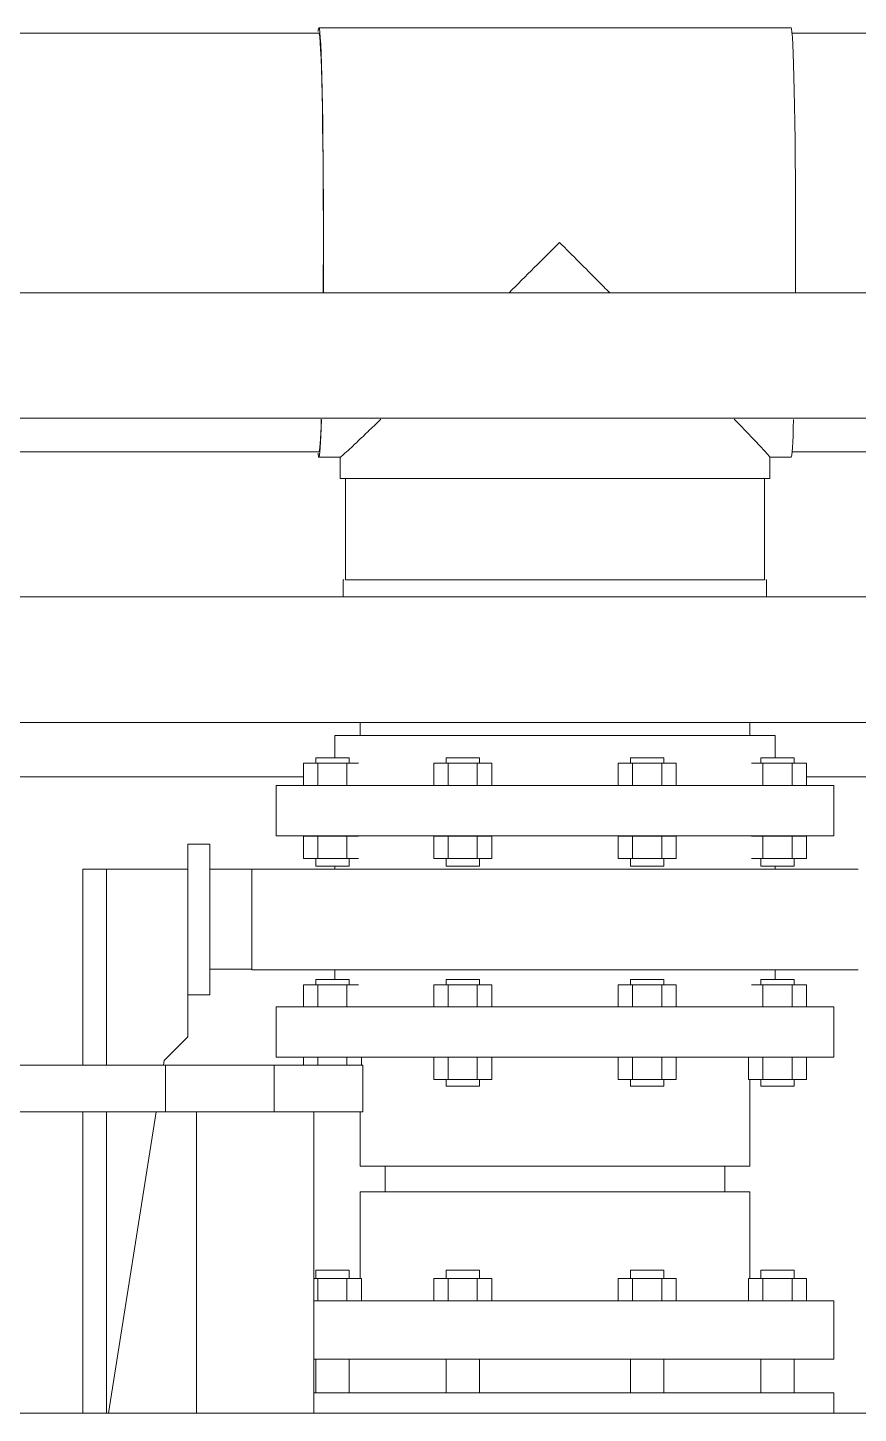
# Model space of a CAD drawing. Header units: metres. Extents: x 62 to 165, y -3 to 9.
# Drawn here: x 128.803 to 129.298, y 1.13 to 1.957 of the extents above; entities that cross this region are included whole.
import ezdxf

# ---------------------------------------------------------------- set-up
doc = ezdxf.new("R2010")
doc.units = ezdxf.units.M
for name, color, linetype, lineweight in [('E-CABL-TRAY', 7, 'Continuous', 18), ('M-EQPM', 7, 'Continuous', 18), ('P-PIPE', 7, 'Continuous', 18), ('P-SANR-FIXT', 7, 'Continuous', 18)]:
    doc.layers.add(name, color=color, linetype=linetype, lineweight=lineweight)

# ---------------------------------------------------------------- blocks, each defined once
blk = doc.blocks.new('AB1_REVER_ELE_ZZ_ZZ_MO_T_A_rvt-2-Corte 02')
at = {"layer": 'E-CABL-TRAY', "color": 96, "true_color": 0x008000}
for p, q in [((-73.06022, 1.799), (-74.36203, 1.799)), ((-73.06022, 1.724), (-74.35832, 1.724)), ((-74.35306, 1.6175), (-73.06022, 1.6175)), ((-74.34935, 1.5425), (-73.06022, 1.5425)), ((-73.73916, 1.51), (-74.34775, 1.51)), ((-73.06184, 1.51), (-73.43895, 1.51))]:
    blk.add_line(p, q, dxfattribs=at)
blk = doc.blocks.new('Bomba Centrifuga - Horizontal - 2 - Bomba Centrifuga - Horizontal - 2-1234706-Corte 02')
at = {"layer": 'M-EQPM'}
for p, q in [((-73.71537, 1.62758), (-73.71537, 1.6175)), ((-73.71537, 1.62758), (-73.71505, 1.62758)), ((-73.46315, 1.62758), (-73.46274, 1.62758)), ((-73.46274, 1.6175), (-73.46274, 1.62758)), ((-73.70537, 1.5425), (-73.70537, 1.5347)), ((-73.47274, 1.5347), (-73.47274, 1.5425)), ((-73.72037, 1.5347), (-73.72037, 1.52139)), ((-73.72037, 1.5347), (-73.58905, 1.5347)), ((-73.58905, 1.5347), (-73.45774, 1.5347)), ((-73.45774, 1.52139), (-73.45774, 1.5347)), ((-73.73916, 1.51814), (-73.7305, 1.51814)), ((-73.73916, 1.50485), (-73.73916, 1.51814)), ((-73.73184, 1.52139), (-73.73184, 1.51814)), ((-73.72891, 1.52139), (-73.73184, 1.52139)), ((-73.7305, 1.51814), (-73.71318, 1.51814)), ((-73.7305, 1.50485), (-73.7305, 1.51814)), ((-73.71184, 1.52139), (-73.72891, 1.52139)), ((-73.71318, 1.51814), (-73.70627, 1.51814)), ((-73.71318, 1.50485), (-73.71318, 1.51814)), ((-73.71184, 1.51814), (-73.71184, 1.52139)), ((-73.66138, 1.51814), (-73.65272, 1.51814)), ((-73.66138, 1.50485), (-73.66138, 1.51814)), ((-73.65406, 1.52139), (-73.65406, 1.51814)), ((-73.64406, 1.52139), (-73.65406, 1.52139)), ((-73.65272, 1.51814), (-73.6354, 1.51814)), ((-73.65272, 1.50485), (-73.65272, 1.51814)), ((-73.63406, 1.52139), (-73.64406, 1.52139)), ((-73.6354, 1.51814), (-73.62674, 1.51814)), ((-73.6354, 1.50485), (-73.6354, 1.51814)), ((-73.63406, 1.51814), (-73.63406, 1.52139)), ((-73.62674, 1.50485), (-73.62674, 1.51814)), ((-73.55137, 1.51814), (-73.54271, 1.51814)), ((-73.55137, 1.50485), (-73.55137, 1.51814)), ((-73.54405, 1.52139), (-73.54405, 1.51814)), ((-73.53405, 1.52139), (-73.54405, 1.52139)), ((-73.54271, 1.51814), (-73.52539, 1.51814)), ((-73.54271, 1.50485), (-73.54271, 1.51814)), ((-73.52405, 1.52139), (-73.53405, 1.52139)), ((-73.52539, 1.51814), (-73.51673, 1.51814)), ((-73.52539, 1.50485), (-73.52539, 1.51814)), ((-73.52405, 1.51814), (-73.52405, 1.52139)), ((-73.51673, 1.50485), (-73.51673, 1.51814)), ((-73.47184, 1.51814), (-73.46493, 1.51814)), ((-73.46627, 1.52139), (-73.46627, 1.51814)), ((-73.4492, 1.52139), (-73.46627, 1.52139)), ((-73.46493, 1.51814), (-73.44761, 1.51814)), ((-73.46493, 1.50485), (-73.46493, 1.51814)), ((-73.44627, 1.52139), (-73.4492, 1.52139)), ((-73.44761, 1.51814), (-73.43895, 1.51814)), ((-73.44761, 1.50485), (-73.44761, 1.51814)), ((-73.44627, 1.51814), (-73.44627, 1.52139)), ((-73.43895, 1.50485), (-73.43895, 1.51814)), ((-73.75537, 1.50478), (-73.75537, 1.47478)), ((-73.75537, 1.50478), (-73.58905, 1.50478)), ((-73.7305, 1.50485), (-73.73916, 1.50485)), ((-73.71318, 1.50485), (-73.7305, 1.50485)), ((-73.70627, 1.50485), (-73.71318, 1.50485)), ((-73.65272, 1.50485), (-73.66138, 1.50485)), ((-73.6354, 1.50485), (-73.65272, 1.50485)), ((-73.62674, 1.50485), (-73.6354, 1.50485)), ((-73.58905, 1.50478), (-73.42274, 1.50478)), ((-73.54271, 1.50485), (-73.55137, 1.50485)), ((-73.52539, 1.50485), (-73.54271, 1.50485)), ((-73.51673, 1.50485), (-73.52539, 1.50485)), ((-73.46493, 1.50485), (-73.47184, 1.50485)), ((-73.44761, 1.50485), (-73.46493, 1.50485)), ((-73.43895, 1.50485), (-73.44761, 1.50485)), ((-73.42274, 1.47478), (-73.42274, 1.50478)), ((-73.75537, 1.47478), (-73.58905, 1.47478)), ((-73.73916, 1.47458), (-73.7305, 1.47458)), ((-73.73916, 1.46128), (-73.73916, 1.47458)), ((-73.7305, 1.47458), (-73.71318, 1.47458)), ((-73.7305, 1.46128), (-73.7305, 1.47458)), ((-73.71318, 1.47458), (-73.70627, 1.47458)), ((-73.71318, 1.46128), (-73.71318, 1.47458)), ((-73.66138, 1.47458), (-73.65272, 1.47458)), ((-73.66138, 1.46128), (-73.66138, 1.47458)), ((-73.65272, 1.47458), (-73.6354, 1.47458)), ((-73.65272, 1.46128), (-73.65272, 1.47458)), ((-73.6354, 1.47458), (-73.62674, 1.47458)), ((-73.6354, 1.46128), (-73.6354, 1.47458)), ((-73.62674, 1.46128), (-73.62674, 1.47458)), ((-73.58905, 1.47478), (-73.42274, 1.47478)), ((-73.55137, 1.47458), (-73.54271, 1.47458)), ((-73.55137, 1.46128), (-73.55137, 1.47458)), ((-73.54271, 1.47458), (-73.52539, 1.47458)), ((-73.54271, 1.46128), (-73.54271, 1.47458)), ((-73.52539, 1.47458), (-73.51673, 1.47458)), ((-73.52539, 1.46128), (-73.52539, 1.47458)), ((-73.51673, 1.46128), (-73.51673, 1.47458)), ((-73.47184, 1.47458), (-73.46493, 1.47458)), ((-73.46493, 1.47458), (-73.44761, 1.47458)), ((-73.46493, 1.46128), (-73.46493, 1.47458)), ((-73.44761, 1.47458), (-73.43895, 1.47458)), ((-73.44761, 1.46128), (-73.44761, 1.47458)), ((-73.43895, 1.46128), (-73.43895, 1.47458)), ((-73.79503, 1.46978), (-73.80806, 1.46978)), ((-73.80806, 1.46978), (-73.80806, 1.42478)), ((-73.79503, 1.42478), (-73.79503, 1.46978)), ((-73.7305, 1.46128), (-73.73916, 1.46128)), ((-73.73184, 1.46128), (-73.73184, 1.45656)), ((-73.73184, 1.45656), (-73.72891, 1.45656)), ((-73.71318, 1.46128), (-73.7305, 1.46128)), ((-73.72891, 1.45656), (-73.71184, 1.45656)), ((-73.72037, 1.45656), (-73.72037, 1.45478)), ((-73.70627, 1.46128), (-73.71318, 1.46128)), ((-73.71184, 1.45656), (-73.71184, 1.46128)), ((-73.65272, 1.46128), (-73.66138, 1.46128)), ((-73.65406, 1.46128), (-73.65406, 1.45656)), ((-73.65406, 1.45656), (-73.64406, 1.45656)), ((-73.6354, 1.46128), (-73.65272, 1.46128)), ((-73.64406, 1.45656), (-73.63406, 1.45656)), ((-73.62674, 1.46128), (-73.6354, 1.46128)), ((-73.63406, 1.45656), (-73.63406, 1.46128)), ((-73.54271, 1.46128), (-73.55137, 1.46128)), ((-73.54405, 1.46128), (-73.54405, 1.45656)), ((-73.54405, 1.45656), (-73.53405, 1.45656)), ((-73.52539, 1.46128), (-73.54271, 1.46128)), ((-73.53405, 1.45656), (-73.52405, 1.45656)), ((-73.51673, 1.46128), (-73.52539, 1.46128)), ((-73.52405, 1.45656), (-73.52405, 1.46128)), ((-73.46493, 1.46128), (-73.47184, 1.46128)), ((-73.46627, 1.46128), (-73.46627, 1.45656)), ((-73.46627, 1.45656), (-73.4492, 1.45656)), ((-73.44761, 1.46128), (-73.46493, 1.46128)), ((-73.45774, 1.45478), (-73.45774, 1.45656)), ((-73.4492, 1.45656), (-73.44627, 1.45656)), ((-73.43895, 1.46128), (-73.44761, 1.46128)), ((-73.44627, 1.45656), (-73.44627, 1.46128)), ((-73.85679, 1.45478), (-73.87076, 1.45478)), ((-73.87076, 1.45478), (-73.87076, 1.44978)), ((-73.87076, 1.33786), (-73.87076, 1.44978)), ((-73.80806, 1.45478), (-73.85679, 1.45478)), ((-73.85679, 1.44978), (-73.85679, 1.45478)), ((-73.85679, 1.44978), (-73.85679, 1.33786)), ((-73.77005, 1.45478), (-73.79503, 1.45478)), ((-73.77005, 1.45478), (-73.77005, 1.39478)), ((-73.77005, 1.45478), (-73.58905, 1.45478)), ((-73.77005, 1.39516), (-73.77005, 1.45478)), ((-73.58905, 1.45478), (-73.40806, 1.45478)), ((-73.80806, 1.42478), (-73.80806, 1.38191)), ((-73.79503, 1.37978), (-73.79503, 1.42478)), ((-73.79503, 1.39516), (-73.77005, 1.39516)), ((-73.77005, 1.39478), (-73.58905, 1.39478)), ((-73.72037, 1.39478), (-73.72037, 1.38902)), ((-73.58905, 1.39478), (-73.40806, 1.39478)), ((-73.45774, 1.38902), (-73.45774, 1.39478)), ((-73.80806, 1.35478), (-73.80806, 1.38212)), ((-73.73916, 1.38587), (-73.7305, 1.38587)), ((-73.73916, 1.37258), (-73.73916, 1.38587)), ((-73.73184, 1.38902), (-73.73184, 1.38587)), ((-73.72891, 1.38902), (-73.73184, 1.38902)), ((-73.7305, 1.38587), (-73.71318, 1.38587)), ((-73.7305, 1.37258), (-73.7305, 1.38587)), ((-73.71184, 1.38902), (-73.72891, 1.38902)), ((-73.71318, 1.38587), (-73.70627, 1.38587)), ((-73.71318, 1.37258), (-73.71318, 1.38587)), ((-73.71184, 1.38587), (-73.71184, 1.38902)), ((-73.66138, 1.38587), (-73.65272, 1.38587)), ((-73.66138, 1.37258), (-73.66138, 1.38587)), ((-73.65406, 1.38902), (-73.65406, 1.38587)), ((-73.64406, 1.38902), (-73.65406, 1.38902)), ((-73.65272, 1.38587), (-73.6354, 1.38587)), ((-73.65272, 1.37258), (-73.65272, 1.38587)), ((-73.63406, 1.38902), (-73.64406, 1.38902)), ((-73.6354, 1.38587), (-73.62674, 1.38587)), ((-73.6354, 1.37258), (-73.6354, 1.38587)), ((-73.63406, 1.38587), (-73.63406, 1.38902)), ((-73.62674, 1.37258), (-73.62674, 1.38587)), ((-73.55137, 1.38587), (-73.54271, 1.38587)), ((-73.55137, 1.37258), (-73.55137, 1.38587)), ((-73.54405, 1.38902), (-73.54405, 1.38587)), ((-73.53405, 1.38902), (-73.54405, 1.38902)), ((-73.54271, 1.38587), (-73.52539, 1.38587)), ((-73.54271, 1.37258), (-73.54271, 1.38587)), ((-73.52405, 1.38902), (-73.53405, 1.38902)), ((-73.52539, 1.38587), (-73.51673, 1.38587)), ((-73.52539, 1.37258), (-73.52539, 1.38587)), ((-73.52405, 1.38587), (-73.52405, 1.38902)), ((-73.51673, 1.37258), (-73.51673, 1.38587)), ((-73.47184, 1.38587), (-73.46493, 1.38587)), ((-73.46627, 1.38902), (-73.46627, 1.38587)), ((-73.4492, 1.38902), (-73.46627, 1.38902)), ((-73.46493, 1.38587), (-73.44761, 1.38587)), ((-73.46493, 1.37258), (-73.46493, 1.38587)), ((-73.44627, 1.38902), (-73.4492, 1.38902)), ((-73.44761, 1.38587), (-73.43895, 1.38587)), ((-73.44761, 1.37258), (-73.44761, 1.38587)), ((-73.44627, 1.38587), (-73.44627, 1.38902)), ((-73.43895, 1.37258), (-73.43895, 1.38587)), ((-73.80806, 1.37978), (-73.79503, 1.37978)), ((-73.75537, 1.37258), (-73.75537, 1.34258)), ((-73.75537, 1.37258), (-73.58905, 1.37258)), ((-73.58905, 1.37258), (-73.42274, 1.37258)), ((-73.42274, 1.34258), (-73.42274, 1.37258)), ((-73.8222, 1.34064), (-73.80806, 1.35478)), ((-73.82264, 1.33786), (-73.8222, 1.34064)), ((-73.75537, 1.34258), (-73.58905, 1.34258)), ((-73.73916, 1.33786), (-73.73916, 1.34258)), ((-73.7305, 1.33786), (-73.7305, 1.34258)), ((-73.71318, 1.33786), (-73.71318, 1.34258)), ((-73.70452, 1.33786), (-73.70452, 1.34258)), ((-73.66138, 1.32928), (-73.66138, 1.34258)), ((-73.65272, 1.32928), (-73.65272, 1.34258)), ((-73.6354, 1.32928), (-73.6354, 1.34258)), ((-73.62674, 1.32928), (-73.62674, 1.34258)), ((-73.58905, 1.34258), (-73.42274, 1.34258)), ((-73.55137, 1.32928), (-73.55137, 1.34258)), ((-73.54271, 1.32928), (-73.54271, 1.34258)), ((-73.52539, 1.32928), (-73.52539, 1.34258)), ((-73.51673, 1.32928), (-73.51673, 1.34258)), ((-73.47359, 1.32928), (-73.47359, 1.34258)), ((-73.46493, 1.32928), (-73.46493, 1.34258)), ((-73.44761, 1.32928), (-73.44761, 1.34258)), ((-73.43895, 1.32928), (-73.43895, 1.34258)), ((-73.65272, 1.32928), (-73.66138, 1.32928)), ((-73.65406, 1.32928), (-73.65406, 1.32538)), ((-73.65406, 1.32538), (-73.64406, 1.32538)), ((-73.6354, 1.32928), (-73.65272, 1.32928)), ((-73.64406, 1.32538), (-73.63406, 1.32538)), ((-73.62674, 1.32928), (-73.6354, 1.32928)), ((-73.63406, 1.32538), (-73.63406, 1.32928)), ((-73.54271, 1.32928), (-73.55137, 1.32928)), ((-73.54405, 1.32928), (-73.54405, 1.32538)), ((-73.54405, 1.32538), (-73.53405, 1.32538)), ((-73.52539, 1.32928), (-73.54271, 1.32928)), ((-73.53405, 1.32538), (-73.52405, 1.32538)), ((-73.51673, 1.32928), (-73.52539, 1.32928)), ((-73.52405, 1.32538), (-73.52405, 1.32928)), ((-73.46493, 1.32928), (-73.47359, 1.32928)), ((-73.47274, 1.27758), (-73.47274, 1.32928)), ((-73.46627, 1.32928), (-73.46627, 1.32538)), ((-73.46627, 1.32538), (-73.4492, 1.32538)), ((-73.44761, 1.32928), (-73.46493, 1.32928)), ((-73.4492, 1.32538), (-73.44627, 1.32538)), ((-73.43895, 1.32928), (-73.44761, 1.32928)), ((-73.44627, 1.32538), (-73.44627, 1.32928)), ((-73.87076, 1.13), (-73.87076, 1.31)), ((-73.85679, 1.31), (-73.85679, 1.13)), ((-73.85556, 1.13), (-73.82706, 1.31)), ((-73.70537, 1.31), (-73.70537, 1.27758)), ((-73.70537, 1.27758), (-73.58905, 1.27758)), ((-73.69037, 1.27758), (-73.69037, 1.26222)), ((-73.58905, 1.27758), (-73.47274, 1.27758)), ((-73.48774, 1.26222), (-73.48774, 1.27758)), ((-73.70537, 1.26222), (-73.70537, 1.21052)), ((-73.70537, 1.26222), (-73.58905, 1.26222)), ((-73.58905, 1.26222), (-73.47274, 1.26222)), ((-73.47274, 1.21052), (-73.47274, 1.26222)), ((-73.73302, 1.21052), (-73.7305, 1.21052)), ((-73.73184, 1.21543), (-73.73184, 1.21052)), ((-73.72891, 1.21543), (-73.73184, 1.21543)), ((-73.7305, 1.21052), (-73.71318, 1.21052)), ((-73.7305, 1.19722), (-73.7305, 1.21052)), ((-73.71184, 1.21543), (-73.72891, 1.21543)), ((-73.71318, 1.21052), (-73.70452, 1.21052)), ((-73.71318, 1.19722), (-73.71318, 1.21052)), ((-73.71184, 1.21052), (-73.71184, 1.21543)), ((-73.70452, 1.19722), (-73.70452, 1.21052)), ((-73.66138, 1.21052), (-73.65272, 1.21052)), ((-73.66138, 1.19722), (-73.66138, 1.21052)), ((-73.65406, 1.21543), (-73.65406, 1.21052)), ((-73.64406, 1.21543), (-73.65406, 1.21543)), ((-73.65272, 1.21052), (-73.6354, 1.21052)), ((-73.65272, 1.19722), (-73.65272, 1.21052)), ((-73.63406, 1.21543), (-73.64406, 1.21543)), ((-73.6354, 1.21052), (-73.62674, 1.21052)), ((-73.6354, 1.19722), (-73.6354, 1.21052)), ((-73.63406, 1.21052), (-73.63406, 1.21543)), ((-73.62674, 1.19722), (-73.62674, 1.21052)), ((-73.55137, 1.21052), (-73.54271, 1.21052)), ((-73.55137, 1.19722), (-73.55137, 1.21052)), ((-73.54405, 1.21543), (-73.54405, 1.21052)), ((-73.53405, 1.21543), (-73.54405, 1.21543)), ((-73.54271, 1.21052), (-73.52539, 1.21052)), ((-73.54271, 1.19722), (-73.54271, 1.21052)), ((-73.52405, 1.21543), (-73.53405, 1.21543)), ((-73.52539, 1.21052), (-73.51673, 1.21052)), ((-73.52539, 1.19722), (-73.52539, 1.21052)), ((-73.52405, 1.21052), (-73.52405, 1.21543)), ((-73.51673, 1.19722), (-73.51673, 1.21052)), ((-73.47359, 1.21052), (-73.46493, 1.21052)), ((-73.47359, 1.19722), (-73.47359, 1.21052)), ((-73.46627, 1.21543), (-73.46627, 1.21052)), ((-73.4492, 1.21543), (-73.46627, 1.21543)), ((-73.46493, 1.21052), (-73.44761, 1.21052)), ((-73.46493, 1.19722), (-73.46493, 1.21052)), ((-73.44627, 1.21543), (-73.4492, 1.21543)), ((-73.44761, 1.21052), (-73.43895, 1.21052)), ((-73.44761, 1.19722), (-73.44761, 1.21052)), ((-73.44627, 1.21052), (-73.44627, 1.21543)), ((-73.43895, 1.19722), (-73.43895, 1.21052)), ((-73.73303, 1.19722), (-73.58905, 1.19722)), ((-73.58905, 1.19722), (-73.42274, 1.19722)), ((-73.42274, 1.16222), (-73.42274, 1.19722)), ((-73.73303, 1.16222), (-73.58905, 1.16222)), ((-73.73184, 1.16222), (-73.73184, 1.14222)), ((-73.71184, 1.14222), (-73.71184, 1.16222)), ((-73.65406, 1.16222), (-73.65406, 1.14222)), ((-73.63406, 1.14222), (-73.63406, 1.16222)), ((-73.58905, 1.16222), (-73.42274, 1.16222)), ((-73.54405, 1.16222), (-73.54405, 1.14222)), ((-73.52405, 1.14222), (-73.52405, 1.16222)), ((-73.46627, 1.16222), (-73.46627, 1.14222)), ((-73.44627, 1.14222), (-73.44627, 1.16222)), ((-73.73303, 1.14222), (-73.58905, 1.14222)), ((-73.58905, 1.14222), (-73.42274, 1.14222)), ((-73.42274, 1.13), (-73.42274, 1.14222))]:
    blk.add_line(p, q, dxfattribs=at)
blk = doc.blocks.new('Cobre - Tee - CO - Tee-V32-Corte 02')
at = {"layer": 'P-PIPE', "color": 150, "true_color": 0x007dff}
for p, q in [((-73.44819, 1.9572), (-73.72992, 1.9572)), ((-73.72992, 1.7008), (-73.71723, 1.7008)), ((-73.71725, 1.70083), (-73.71725, 1.6881)), ((-73.46088, 1.7008), (-73.44819, 1.7008)), ((-73.46085, 1.6881), (-73.46085, 1.70083)), ((-73.71723, 1.6881), (-73.58635, 1.6881)), ((-73.58635, 1.6881), (-73.46085, 1.6881))]:
    blk.add_line(p, q, dxfattribs=at)
for centre, start_param, end_param in [((-73.72992, 1.829), 0, 0.191781), ((-73.72992, 1.829), 4.712389, 6.283185), ((-73.44819, 1.829), 4.712389, 6.283185), ((-73.72992, 1.829), 4.475685, 4.712389), ((-73.44819, 1.829), 4.475685, 4.712389), ((-73.72992, 1.829), 3.141593, 3.742606), ((-73.44819, 1.829), 3.141593, 3.742606), ((-73.72992, 1.829), 2.949628, 3.121137)]:
    blk.add_ellipse(centre, major_axis=(0, 0.1282), ratio=0.021121, start_param=start_param, end_param=end_param, dxfattribs=at)
for points in [[(-73.61644, 1.79899), (-73.60648, 1.8089), (-73.59641, 1.81896), (-73.58635, 1.829)], [(-73.71723, 1.7008), (-73.7171, 1.7008), (-73.71619, 1.7015), (-73.71279, 1.70456), (-73.70763, 1.70941), (-73.70098, 1.71577), (-73.69575, 1.72082), (-73.69298, 1.72351)], [(-73.48205, 1.72351), (-73.47879, 1.72015), (-73.4728, 1.71393), (-73.46586, 1.70662), (-73.46154, 1.70189), (-73.46075, 1.7008), (-73.46088, 1.7008)]]:
    blk.add_open_spline(points, degree=3, dxfattribs=at)
blk.add_open_spline([(-73.58635, 1.829), (-73.5825, 1.82516), (-73.57482, 1.81746), (-73.56484, 1.80745), (-73.55873, 1.80131), (-73.55641, 1.79899)], degree=3, knots=[0, 0, 0, 0, 0.0666667, 0.1333333, 0.1742621, 0.1742621, 0.1742621, 0.1742621], dxfattribs=at)
blk = doc.blocks.new('Estanque de agua - Diametro_3_00m-V41-Corte 02')
at = {"layer": 'P-SANR-FIXT'}
blk.add_line((-73.97652, 1.13), (-72.9888, 1.13), dxfattribs=at)
blk = doc.blocks.new('Dispositivo - Dispositivo-V51-Corte 02')
at = {"layer": 'P-SANR-FIXT'}
for p, q in [((-74.36868, 1.33786), (-73.82151, 1.33786)), ((-73.82151, 1.33786), (-73.7567, 1.33786)), ((-73.82151, 1.31), (-73.82151, 1.33786)), ((-73.7567, 1.33786), (-73.70364, 1.33786)), ((-73.7567, 1.31), (-73.7567, 1.33786)), ((-73.70364, 1.31), (-73.70364, 1.33786)), ((-73.82151, 1.31), (-74.36868, 1.31)), ((-73.7567, 1.31), (-73.82151, 1.31)), ((-73.80302, 1.31), (-73.80302, 1.13)), ((-73.70364, 1.31), (-73.7567, 1.31)), ((-73.73302, 1.13), (-73.73302, 1.31))]:
    blk.add_line(p, q, dxfattribs=at)
blk = doc.blocks.new('AB1_REVER_SAN_ZZ_ZZ_MO_T_A_rvt-2-Corte 02')
at = {"layer": 'P-PIPE', "color": 150, "true_color": 0x007dff}
for p, q in [((-73.72992, 1.954), (-74.44754, 1.954)), ((-73.06022, 1.954), (-73.44767, 1.954)), ((-74.35733, 1.704), (-73.72992, 1.704)), ((-73.44767, 1.704), (-73.06022, 1.704)), ((-73.71405, 1.6881), (-73.71405, 1.62758)), ((-73.46405, 1.62758), (-73.46405, 1.6881)), ((-73.71405, 1.62758), (-73.6743, 1.62758)), ((-73.6743, 1.62758), (-73.49764, 1.62758)), ((-73.49764, 1.62758), (-73.46405, 1.62758))]:
    blk.add_line(p, q, dxfattribs=at)
for start_param, end_param in [(4.712389, 6.283185), (4.469625, 4.712389), (3.141593, 3.708065)]:
    blk.add_ellipse((-73.72992, 1.829), major_axis=(0, 0.125), ratio=0.021123, start_param=start_param, end_param=end_param, dxfattribs=at)
at = {"layer": 'M-EQPM', "lineweight": 18}
blk.add_blockref('Bomba Centrifuga - Horizontal - 2 - Bomba Centrifuga - Horizontal - 2-1234706-Corte 02', (0, 0), dxfattribs=at)
at = {"layer": 'P-PIPE', "lineweight": 18}
blk.add_blockref('Cobre - Tee - CO - Tee-V32-Corte 02', (0, 0), dxfattribs=at)
at = {"layer": 'P-SANR-FIXT', "lineweight": 18}
for name in ['Dispositivo - Dispositivo-V51-Corte 02', 'Estanque de agua - Diametro_3_00m-V41-Corte 02']:
    blk.add_blockref(name, (0, 0), dxfattribs=at)

msp = doc.modelspace()

# ---------------------------------------------------------------- block references
at = {"lineweight": 5}
for name in ['AB1_REVER_SAN_ZZ_ZZ_MO_T_A_rvt-2-Corte 02', 'AB1_REVER_ELE_ZZ_ZZ_MO_T_A_rvt-2-Corte 02']:
    msp.add_blockref(name, (202.70645, 0), dxfattribs=at)

doc.saveas('drawing.dxf')
